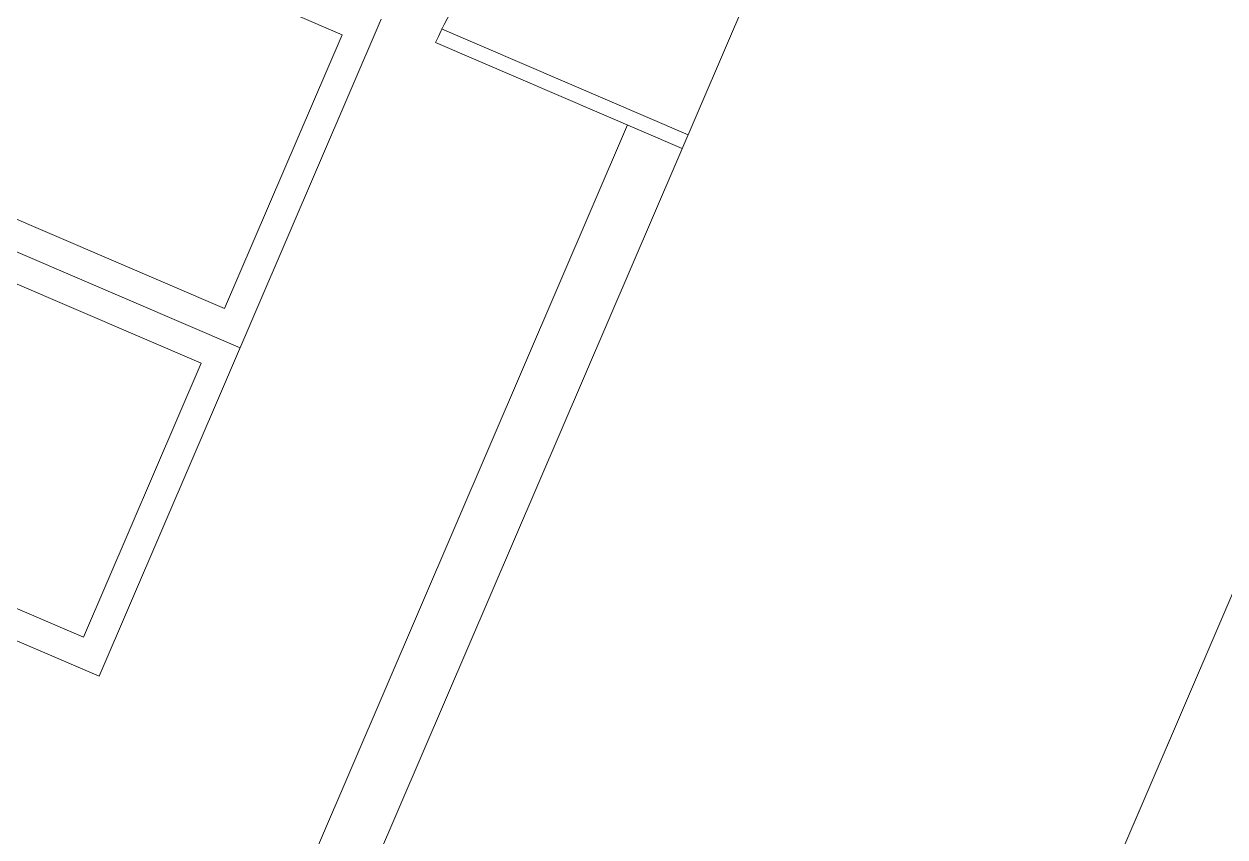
# Model space of a CAD drawing. Header units: metres. Extents: x -48 to 2360, y -1392 to 453.
# Drawn here: x 280.066 to 284.099, y -1327.133 to -1324.404 of the extents above; entities that cross this region are included whole.
import ezdxf

# ---------------------------------------------------------------- set-up
doc = ezdxf.new("R2010")
doc.units = ezdxf.units.M
doc.layers.add('MUEBLES', color=223, linetype='Continuous', lineweight=5, transparency=0.3)
doc.layers.add('SUELO', color=231, linetype='Continuous', lineweight=5, transparency=0.2)
doc.layers.add('TODO', color=210, linetype='Continuous', lineweight=5)

msp = doc.modelspace()

# ---------------------------------------------------------------- linework, layer by layer
at = {"layer": 'MUEBLES', "transparency": 33554559}
for points in [[(275.4095, -1323.0706), (275.8041, -1322.1518), (281.1335, -1324.4402), (280.739, -1325.3591)], [(274.9361, -1324.1733), (275.3306, -1323.2544), (280.6601, -1325.5429), (280.2655, -1326.4617)]]:
    msp.add_lwpolyline(points, close=True, dxfattribs=at)
for points in [[(275.2782, -1323.1231), (280.7914, -1325.4904)], [(281.2649, -1324.3878), (280.3179, -1326.5931), (274.8047, -1324.2257)]]:
    msp.add_lwpolyline(points, dxfattribs=at)
at = {"layer": 'SUELO', "transparency": 33554559}
msp.add_line((288.0192, -1317.2434), (282.5231, -1330.043), dxfattribs=at)
at = {"layer": 'SUELO', "ltscale": 7, "transparency": 33554559}
msp.add_lwpolyline([(285.5701, -1317.1559), (285.945, -1316.2763), (272.162, -1310.3579), (266.6382, -1323.2221), (282.5231, -1330.043), (287.6727, -1318.0504)], dxfattribs=at)
at = {"layer": 'TODO', "transparency": 33554687}
for p, q in [((285.945, -1316.2763), (280.4212, -1329.1405)), ((282.2954, -1324.7758), (281.4677, -1324.4205)), ((282.2756, -1324.8218), (281.448, -1324.4664))]:
    msp.add_line(p, q, dxfattribs=at)
msp.add_lwpolyline([(280.2374, -1329.0616), (282.0919, -1324.7429)], dxfattribs=at)
msp.add_arc((282.275, -1324.8215), 0.9, 66.7147, 156.7615, dxfattribs=at)

doc.saveas('drawing.dxf')
